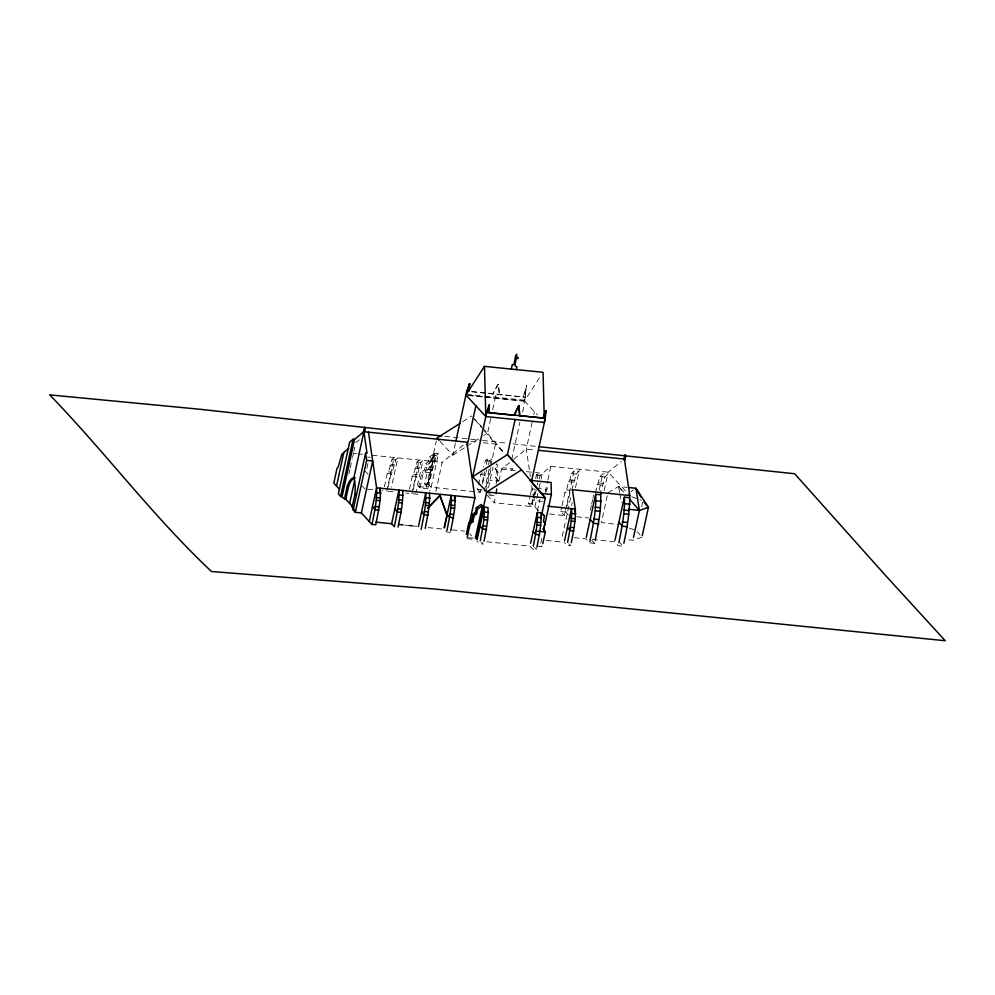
<?xml version="1.0" encoding="UTF-8"?>
<svg xmlns="http://www.w3.org/2000/svg" width="995" height="995" viewBox="0 0 995 995"><rect width="100%" height="100%" fill="white"/><g stroke="black" fill="none" stroke-linecap="round" stroke-linejoin="round"><path stroke-width="0.75" stroke-dasharray="4.97 3.73" d="M484.689 397.192L524.775 401.259C529.39 357.814 523.37 417.614 521.554 414.517M348.946 473.807L349.917 469.354M350.24 467.874L352.18 458.969M352.504 457.489L353.474 453.036M353.797 451.556L354.767 447.103M366.869 468.396L367.951 463.446M384.381 486.717L387.254 473.533L388.535 471.854L392.03 459.516L394.119 457.501L386.794 491.144L382.403 490.697M388.112 487.102L390.985 473.906L392.279 472.239L395.774 459.901L397.863 457.874L391.483 487.127M409.442 489.266L412.316 476.07L413.597 474.404L417.092 462.066L419.181 460.038L411.843 493.682M413.174 489.652L416.047 476.456L417.328 474.777L420.835 462.439L422.925 460.424L415.91 492.6M428.173 488.781L420.002 487.948L418.746 486.592L421.942 471.941L424.703 469.69L426.047 463.508L428.459 461.655L429.517 456.842L434.268 453.782L435.512 455.138L428.173 488.781L430.089 490.846M420.002 487.948L423.186 473.284L425.947 471.033L427.303 464.852L429.703 463.011L430.76 458.197L435.512 455.138M434.728 453.247L427.402 486.891L424.666 483.931L427.862 469.279L429.144 467.6L432.638 455.262L434.728 453.247L438.472 453.62L431.133 487.264L480.274 492.251L480.908 489.329M434.268 453.782L426.93 487.426L426.333 486.779L436.308 440.996M431.133 487.264L428.397 484.316L431.594 469.652L432.875 467.986L436.382 455.648L438.472 453.62M435.822 491.642L442.203 462.376L464.565 444.031M439.964 441.307L452.812 455.212L455.499 442.874M490.746 418.497L487.562 433.136L483.694 435.586M492.662 409.716L496.095 394.008L495.485 398.286L495.709 397.229M480.274 492.251L477.538 489.304L480.734 474.64L482.015 472.973L485.759 473.346L486.567 469.64M490.386 463.371L491.343 458.993L487.612 458.608L485.523 460.635L483.371 466.779M482.5 482.015L484.739 471.779M486.331 464.466L487.612 458.608M482.563 483.819L484.478 475.025L485.759 473.346M488.47 464.628L489.254 461.008L491.343 458.993M484.329 491.169L489.117 469.217M486.194 486.816L490.373 467.625M490.697 466.145L495.522 443.994L482.625 428.808M485.995 492.102L491.418 467.24M488.533 487.587L492.985 467.115M497.973 472.202L495.212 468.62L496.256 463.794L497.5 465.15L496.455 469.963L497.973 472.202L496.617 478.396L498.308 481.095L490.125 480.262M498.308 481.095L495.373 477.04L496.729 470.859M496.095 484.142L497.052 479.739M496.704 488.421L495.112 495.746L488.296 495.062M532.785 499.229L531.193 506.542L494.192 502.786L495.784 495.46M496.107 494.005L497.376 488.147M498.968 480.834L501.53 469.13L511.38 461.158M511.716 459.653L519.912 422.042M532.163 422.191L526.305 449.081L530.36 476.568M533.793 414.716L534.439 411.731M531.193 506.542L528.469 503.582L530.061 496.256M530.385 494.789L531.666 488.918L532.947 487.251M535.658 478.533L536.442 474.913L538.531 472.886L537.25 478.744M533.109 497.761L534.701 490.448M538.743 511.032L532.201 503.967L535.074 490.771M534.887 495.97L533.892 500.51L542.611 501.405M535.223 494.453L536.205 489.901M537.225 485.15L537.76 482.687M539.389 478.906L540.173 475.299L550.832 466.332L608.181 472.165L628.753 494.428M534.937 506.915L538.133 492.264M539.079 487.873L540.671 480.573M540.994 479.117L542.275 473.272L535.521 472.588M537.337 511.156L539.912 499.341M545.248 491.978L547.548 481.418M547.872 479.913L550.832 466.332M546.056 492.45L546.715 489.416L549.638 484.789M486.804 541.778L529.962 546.155L532.698 549.116L536.429 549.501L537.076 546.566M540.745 543.208L542.362 535.82M571.627 490.435L576.267 474.068L579.04 471.394L574.09 470.884L564.352 515.497L560.732 511.579L561.715 507.102M562.038 505.597L564.973 492.152L566.677 489.926L568.456 481.729L569.924 479.963L571.317 473.57L574.09 470.884M568.406 515.024L565.695 512.089L566.677 507.599M567.001 506.107L569.936 492.649L564.973 492.152M562.237 536.479L571.118 495.746M571.59 505.535L572.249 502.55M575.483 487.687L579.513 469.242M590.383 510.012L591.366 505.522M591.689 504.03L592.672 499.54M592.995 498.047L593.654 495.062M595.346 492.836L599.985 476.481L602.759 473.794L607.709 474.304L604.948 476.991L600.308 493.346M599.189 490.162L602.759 473.794M604.164 490.597L608.181 472.165L621.303 461.531M574.103 537.686L585.955 538.88L589.575 542.797L594.537 543.307L595.184 540.31M607.261 495.734L601.403 522.611L618.156 524.489M641.688 506.778L642.658 502.301M525.721 389.306L523.047 397.005L525.994 389.592M498.234 384.169L492.749 393.933L498.234 384.169L499.415 394.605L498.495 384.456M469.018 395.338L524.502 400.973L541.404 374.841M355.737 442.663L359.22 439.802M513.681 459.292L526.305 449.081L535.497 450.014M511.442 470.137L513.109 468.794L503.184 467.787M631.054 491.518L633.492 489.888M462.7 421.693L471.705 415.972M452.812 455.212L465.685 447.029M466.966 446.208L478.545 438.857M607.92 492.736L618.529 486.493L627.223 487.376M641.937 537.163L632.882 540.297L626.738 539.613M471.904 391.545L486.605 393.037M488.072 393.187L525.646 397.266L470.697 391.694M466.431 394.256L483.383 395.985M484.926 396.134L524.999 400.214M467.737 395.475L483.147 397.042M470.871 441.481L477.028 442.116M483.197 442.738L495.522 443.994L504.453 453.645M432.638 455.262L436.382 455.648M485.523 460.635L489.254 461.008M571.317 473.57L576.267 474.068M599.985 476.481L604.948 476.991M431.594 460.088L435.325 460.461M353.561 453.384L356.546 453.683M358.026 453.832L362.491 454.292M372.192 455.275L442.203 462.376M430.487 461.419L434.23 461.792M501.53 469.13L515.957 470.598M526.492 471.667L534.016 472.438M367.603 457.041L370.103 457.29M392.03 459.516L395.774 459.901M417.092 462.066L420.835 462.439M536.442 474.913L540.173 475.299M569.924 479.963L574.874 480.461M598.592 482.873L603.555 483.371M429.144 467.6L432.875 467.986M568.456 481.729L573.418 482.227M597.137 484.64L602.087 485.137M390.985 464.342L394.716 464.715M416.047 466.879L419.778 467.264M427.862 469.279L431.594 469.652L434.33 472.613M480.734 474.64L484.478 475.025L487.202 477.973M389.878 465.672L393.622 466.046M414.94 468.21L418.684 468.595M430.126 472.774L421.942 471.941L423.186 473.284M388.535 471.854L392.279 472.239M413.597 474.404L417.328 474.777M566.677 489.926L570.396 490.299M536.541 488.383L546.715 489.416M387.254 473.533L390.985 473.906L393.721 476.866M412.316 476.07L416.047 476.456L418.783 479.403M531.666 488.918L535.397 489.304M424.666 483.931L428.397 484.316M477.538 489.304L481.281 489.677L484.005 492.637M426.333 486.779L427.402 486.891M418.746 486.592L426.93 487.426M488.408 493.843L491.132 494.129M528.469 503.582L532.201 503.967M367.777 489.217L375.09 489.95M388.038 491.269L396.619 492.139M405.761 493.072L408.796 493.383M413.099 493.818L421.519 494.664M560.732 511.579L565.695 512.089M549.538 513.992L564.352 515.497M576.727 516.753L588.58 517.96M592.398 539.539L614.636 541.79L618.256 545.708L623.206 546.218L619.587 542.3M404.592 525.049L409.206 525.522M412.278 525.833L416.893 526.305M428.111 527.586L444.056 529.203M452.252 529.9L464.528 531.143M546.317 540.459L562.722 542.126M450.387 532.387L446.643 532.002L443.919 529.041M468.359 537.623L473.807 538.171L469.665 533.693M466.879 538.693L473.695 539.389M538.034 546.218L542.113 546.641L540.87 545.285M444.74 436.295L468.993 438.969M470.511 439.143L481.132 440.312M482.637 440.474L506.903 443.161M512.972 443.832L537.225 446.506M631.788 496.791L641.588 500.311M629.474 528.171L636.477 530.683L640.121 534.999M619.587 492.363L618.529 486.493L626.191 494.789M524.502 400.973L537.424 414.965M591.814 540.372L594.537 543.307M472.7 417.042L481.617 426.693M482.6 427.763L505.423 454.143M568.854 543.643L570.682 545.608L566.939 545.223L564.215 542.275M495.212 468.62L496.455 469.963M495.373 477.04L496.617 478.396M486.928 494.925L494.192 502.786M534.613 547.524L536.429 549.501M429.517 456.842L430.76 458.197M428.459 461.655L429.703 463.011M426.047 463.508L427.303 464.852M424.703 469.69L425.947 471.033M481.555 542.138L483.371 544.103L479.64 543.73L476.903 540.77M365.314 471.307L368.05 474.254M362.118 485.958L364.854 488.918M618.529 486.493L623.492 492.189M474.677 419.467L481.63 427.651M619.848 493.843L621.452 502.662M531.703 485.647L533.457 497.537"/><path stroke-width="1.49" d="M489.092 407.95L489.279 404.878L489.03 412.788L514.328 415.35L518.805 405.537L514.104 415.114M469.192 388.187L469.528 383.597L469.341 390.015M544.228 416.756L543.046 372.304L484.465 366.359L465.934 395.027L485.809 416.544L544.377 422.489L545.832 410.848L545.26 418.497L531.591 481.17M336.534 486.045L343.872 452.402L348.611 448.496M352.479 506.48L345.787 499.241L340.601 496.405L353.063 439.255L354.531 439.404L363.909 431.718L466.842 442.166L474.938 497.811L468.869 525.596M342.081 496.555L354.531 439.404M344.444 499.104L347.255 486.182A20.36 7.313 -84.2 0 1 353.872 477.762L363.909 431.718L367.043 453.31L365.575 453.16L353.175 510L355.315 512.313L361.372 512.935L371.993 524.427L375.724 524.8C378.1 512.674 380.973 500.485 380.339 488.197L379.692 491.132M345.787 499.241L348.611 486.319A20.36 7.313 -84.2 0 1 354.63 477.986M363.2 432.29L364.655 427.241L365.339 429.119L364.108 433.111M349.655 503.42L354.556 480.908M355.215 477.898L353.872 477.762A21.728 7.811 -84.2 0 1 354.892 494.44L352.068 507.363L353.785 509.229M355.315 512.313L366.633 460.399L365.575 453.16M361.372 512.935L372.702 461.021L366.633 460.399M369.257 521.467L376.595 487.824L368.498 432.178M371.993 524.427C374.356 512.301 377.229 500.099 376.595 487.824L474.938 497.811M391.62 523.743L398.958 490.087C399.592 502.375 396.719 514.564 394.356 526.691L391.62 523.743L375.861 522.139M398.087 527.076C400.463 514.95 403.336 502.749 402.701 490.473M418.435 526.454L425.76 492.811C426.395 505.087 423.522 517.288 421.159 529.415M425.213 528.333C427.452 516.691 430.138 504.975 429.504 493.197M455.822 441.382L466.804 391.035L469.528 383.597M466.195 395.313L469.802 383.883M444.218 527.661L451.257 495.398C451.892 507.189 449.193 518.892 446.966 530.534M444.367 527.81L447.078 515.335L439.914 495.386L427.85 507.923M454.354 498.706L454.989 495.784C455.623 507.562 452.936 519.278 450.71 530.92M467.277 445.188L475.871 405.786M485.784 415.412L489.279 404.878M466.269 534.414L468.832 522.686L471.593 520.435L472.936 514.253L475.349 512.413L476.394 507.587L481.145 504.527L482.388 505.883L475.374 538.059M467.202 537.225L470.075 524.042L472.836 521.79L474.18 515.597L476.593 513.756L477.637 508.942L482.388 505.883M511.293 369.083L512.276 364.568L513.93 364.73L515.51 356.048L516.641 354.257L516.567 356.782L518.308 357.939L517.711 358.635L517.027 357.503L516.318 358.362L514.987 364.493L515.31 366.048L516.927 366.956L516.355 369.593M476.456 539.215L486.766 491.965L521.517 469.889L545.335 497.91L540.832 518.582M477.227 539.302L484.242 507.127L487.985 507.512C488.62 518.793 486.095 530.024 484.018 541.18M480.274 540.795C482.351 529.638 484.876 518.42 484.242 507.127M489.503 405.127L486.679 412.552L472.687 476.729L507.438 454.653L515.099 419.517M530.609 543.233L537.3 512.512L541.044 512.898C541.678 524.178 539.153 535.409 537.076 546.566M533.332 546.18C535.409 535.024 537.934 523.805 537.3 512.512M541.653 512.748L544.514 516.032L543.469 520.858L544.986 523.096L543.631 529.278L545.31 531.977L542.76 543.705M543.643 529.912L551.379 494.465L551.106 482.476L529.875 480.324L545.335 497.91L486.766 491.965L471.717 475.672M564.526 540.807L571.54 508.632C572.175 519.912 569.662 531.143 567.585 542.3M574.65 511.928L575.284 509.005L572.436 489.714L629.785 495.535C629.673 511.48 627.323 527.437 623.865 543.22M571.317 542.673C573.394 531.517 575.918 520.298 575.284 509.005L547.698 506.206M586.279 537.387L595.682 494.266L600.644 494.776C601.477 510.049 598.045 525.223 595.184 540.31M589.911 541.305C592.908 525.721 596.527 510.049 595.682 494.266M600.644 494.776L601.104 492.624M623.691 459.603L625.146 454.566L625.818 456.444L624.599 460.424L624.387 459.031L538.569 450.325M614.96 540.297L624.362 497.177L629.313 497.687M618.902 542.723C621.763 527.636 625.196 512.45 624.362 497.177M633.529 537.312L639.399 510.423L635.929 488.259L628.678 487.513M642.26 535.671L648.454 507.288L635.929 488.259L640.867 497.04M545.832 410.848L543.108 418.273L545.596 410.599M427.987 508.084L440.051 495.535M343.872 452.402L341.782 454.416L338.275 466.754L336.994 468.434L333.798 483.085L339.494 489.241M353.063 439.255L349.668 442.041L338.35 493.955L340.601 496.405M460.125 423.323L436.954 438.049L438.957 440.213M628.653 509.229L639.399 510.423L648.454 507.288L643.902 501.89M518.805 405.537L519.688 415.686L542.884 418.037M541.205 493.433L551.379 494.465M596.453 500.783L601.403 501.281M625.121 503.694L630.084 504.191M595.06 507.164L600.01 507.674M623.728 510.074L628.691 510.584M595.333 510.821L600.296 511.318M624.014 513.731L628.964 514.228M347.255 486.182L348.611 486.319M377.18 492.736L380.911 493.11M399.542 495L403.273 495.386M426.345 497.724L430.076 498.109M451.829 500.311L455.573 500.696M572.125 513.532L575.856 513.917M354.892 494.44L356.235 494.577M593.555 519.017L598.505 519.527M622.223 521.927L627.173 522.437M376.122 497.55L379.866 497.935M398.485 499.826L402.229 500.199M425.288 502.537L429.032 502.923M450.785 505.124L454.516 505.51M571.068 518.358L574.812 518.731M376.334 500.298L380.078 500.684M398.696 502.574L402.44 502.948M425.499 505.298L429.243 505.671M450.996 507.885L454.727 508.258M484.826 512.039L488.557 512.413M537.885 517.425L541.616 517.81M571.279 521.106L575.023 521.492M598.779 523.867L593.816 523.37L590.197 519.452M627.447 526.778L622.484 526.28L618.865 522.363M483.769 516.853L487.513 517.238M536.827 522.238L540.571 522.624M374.991 506.492L378.722 506.865M397.353 508.756L401.084 509.142M424.156 511.48L427.887 511.853M449.64 514.067L453.384 514.44M569.936 527.288L573.667 527.673M483.98 519.601L487.712 519.987M537.039 524.999L540.77 525.372M378.921 510.149L375.19 509.763L372.453 506.816M401.283 512.413L397.552 512.039L394.816 509.079M428.099 515.136L424.355 514.751L421.631 511.803M453.583 517.723L449.839 517.35L447.116 514.39M573.879 530.944L570.135 530.571L567.411 527.611M353.175 510L354.643 510.149M538.494 531.293L545.31 531.977L542.947 528.83M482.637 525.795L486.368 526.168M535.696 531.181L539.427 531.554M486.567 529.452L482.836 529.066L480.1 526.119M539.626 534.837L535.895 534.452L533.158 531.504M398.435 524.427L403.05 524.9M409.206 525.522L412.278 525.833M441.705 435.959L200.617 409.331L49.75 394.891C105.308 452.29 153.28 516.778 211.512 571.516L435.151 589.065L945.25 640.743L886.284 576.304L794.669 473.757L538.743 446.68M545.024 418.248L486.455 412.303M519.688 415.686L519.029 405.786M468.968 391.259L466.804 391.035M507.438 454.653L521.517 469.889M543.27 514.689L544.514 516.032M543.73 521.741L544.986 523.096M476.394 507.587L477.637 508.942M475.349 512.413L476.593 513.756M472.936 514.253L474.18 515.597M471.593 520.435L472.836 521.79M468.832 522.686L470.075 524.042M447.078 515.335L439.914 495.386M629.462 499.03L639.399 510.423M508.433 455.822L513.395 461.655M624.387 459.031L629.785 495.535M484.465 366.359L485.809 416.544"/></g></svg>
